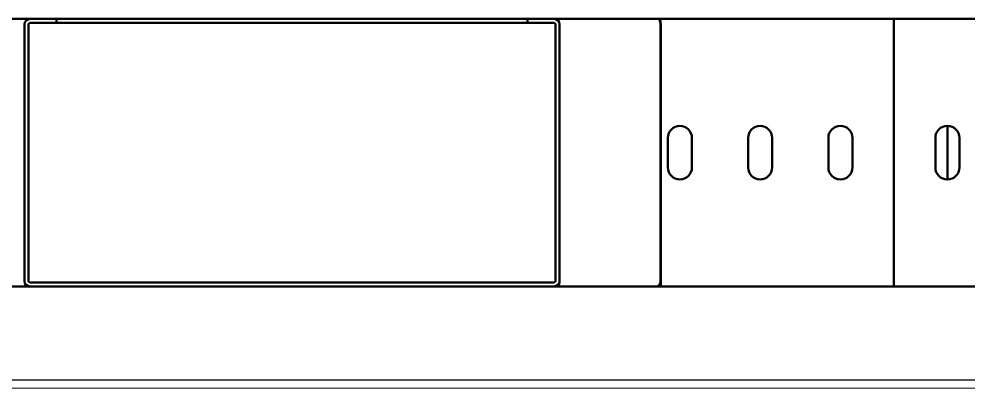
# Model space of a CAD drawing. Header units: millimetres. Extents: x 845401 to 948039, y 511594 to 550263.
# Drawn here: x 916244.1 to 916598.9, y 544183.8 to 544321.8 of the extents above; entities that cross this region are included whole.
import ezdxf

# ---------------------------------------------------------------- set-up
doc = ezdxf.new("R2010")
doc.units = ezdxf.units.MM
doc.layers.add('A-剖-0.10mm.......SECT-L01', color=255, linetype='Continuous', lineweight=18)
doc.layers.add('可见 (ISO)', color=7, linetype='Continuous', lineweight=50)

# ---------------------------------------------------------------- blocks, each defined once
blk = doc.blocks.new('A$C2A4E01FC')
at = {"color": 251}
blk.add_line((224.5, 161.95), (5614.5, 161.95), dxfattribs=at)
at = {"layer": '可见 (ISO)', "color": 251}
for p, q in [((3852.52, 296.95), (3891.46, 296.95)), ((3889.46, 294.95), (3889.46, 198.95)), ((3889.5, 294.95), (3889.5, 198.95)), ((3891, 198.95), (3891, 294.95)), ((3891.5, 296.95), (3891.46, 296.95)), ((3891.46, 296.95), (3891.46, 296.95)), ((3901.5, 296.95), (3891.5, 296.95)), ((3891.5, 295.45), (3901.5, 295.45)), ((3901.5, 295.45), (3901.5, 296.95)), ((4077.5, 296.95), (3901.5, 296.95)), ((4077.5, 295.45), (3901.5, 295.45)), ((4087.5, 296.95), (4077.5, 296.95)), ((4077.5, 295.45), (4077.5, 296.95)), ((4087.5, 295.45), (4077.5, 295.45)), ((4087.54, 296.95), (4087.5, 296.95)), ((4087.54, 296.95), (4126.48, 296.95)), ((4087.54, 296.95), (4087.54, 296.95)), ((4088, 198.95), (4088, 294.95)), ((4089.5, 198.95), (4089.5, 294.95)), ((4089.54, 198.95), (4089.54, 294.95)), ((4126.57, 296.95), (4126.48, 296.95)), ((4126.57, 296.95), (4214.5, 296.95)), ((4126.57, 296.93), (4126.57, 296.95)), ((4127.23, 294.95), (4127.23, 198.95)), ((4127.32, 198.95), (4127.32, 294.95)), ((4214.5, 296.95), (5614.5, 296.95)), ((4214.5, 296.95), (4214.5, 294.95)), ((4214.5, 294.95), (4214.5, 296.95)), ((4214.5, 198.95), (4214.5, 294.95)), ((4214.5, 294.95), (4214.5, 198.95)), ((4234.5, 236.95), (4234.5, 256.95)), ((4130, 241.45), (4130, 252.45)), ((4139, 252.45), (4139, 241.45)), ((4160, 241.45), (4160, 252.45)), ((4169, 252.45), (4169, 241.45)), ((4190, 241.45), (4190, 252.45)), ((4199, 252.45), (4199, 241.45)), ((4230, 241.45), (4230, 252.45)), ((4239, 252.45), (4239, 241.45)), ((4127.32, 198.95), (4127.32, 196.95)), ((4214.5, 198.95), (4214.5, 196.95)), ((4214.5, 196.95), (4214.5, 198.95)), ((3890.77, 196.95), (3853.08, 196.95)), ((3890.77, 197.09), (3890.77, 196.95)), ((3891.5, 196.95), (3890.77, 196.95)), ((4087.5, 198.45), (3891.5, 198.45)), ((3891.5, 196.95), (4087.5, 196.95)), ((4088.23, 196.95), (4087.5, 196.95)), ((4088.23, 196.95), (4088.23, 197.09)), ((4125.92, 196.95), (4088.23, 196.95)), ((4126.52, 196.95), (4125.92, 196.95)), ((4126.52, 197.18), (4126.52, 196.95)), ((4127.32, 196.95), (4126.52, 196.95)), ((4127.18, 198.45), (4127.32, 198.45)), ((4214.5, 196.95), (4127.32, 196.95)), ((4214.5, 196.95), (5614.5, 196.95))]:
    blk.add_line(p, q, dxfattribs=at)
for centre, radius, start, end in [((3891.46, 294.95), 2, 90, 180), ((3891.5, 294.95), 2, 90, 180), ((3891.5, 294.95), 0.5, 90, 180), ((4087.5, 294.95), 2, 0, 90), ((4087.5, 294.95), 0.5, 0, 90), ((4087.54, 294.95), 2, 0, 90), ((4134.5, 252.45), 4.5, 0, 180), ((4164.5, 252.45), 4.5, 0, 180), ((4194.5, 252.45), 4.5, 0, 180), ((4234.5, 252.45), 4.5, 0, 180), ((4134.5, 241.45), 4.5, 180, 0), ((4164.5, 241.45), 4.5, 180, 0), ((4194.5, 241.45), 4.5, 180, 0), ((4234.5, 241.45), 4.5, 180, 0), ((3891.5, 198.95), 2, 180, 270), ((3891.5, 198.95), 0.5, 180, 270), ((4087.5, 198.95), 2, 270, 0), ((4087.5, 198.95), 0.5, 270, 0)]:
    blk.add_arc(centre, radius, start, end, dxfattribs=at)
for centre, major_axis, ratio, start_param, end_param in [((4126.48, 294.95), (0, 2), 0.37334, 4.712389, 6.283185), ((4126.57, 294.95), (0, -2), 0.37334, 1.570796, 3.141593), ((3890.77, 198.95), (0, -2), 0.655337, 4.712389, 6.283185), ((4088.23, 198.95), (0, -2), 0.655337, 0, 1.570796), ((4125.92, 198.95), (0, -2), 0.655337, 0, 1.570796)]:
    blk.add_ellipse(centre, major_axis=major_axis, ratio=ratio, start_param=start_param, end_param=end_param, dxfattribs=at)
blk.add_open_spline([(4127.22, 295.2), (4127.27, 295.14), (4127.3, 295.07), (4127.32, 295), (4127.32, 294.99), (4127.32, 294.97), (4127.32, 294.95)], degree=3, knots=[2.6194, 2.6194, 2.6194, 2.6194, 3.033499, 3.033499, 3.033499, 3.1415927, 3.1415927, 3.1415927, 3.1415927], dxfattribs=at)

msp = doc.modelspace()

# ---------------------------------------------------------------- linework, layer by layer
at = {"layer": 'A-剖-0.10mm.......SECT-L01', "color": 6}
msp.add_line((894760.27, 544183.82, -0.13), (934283.3, 544183.82, -0.13), dxfattribs=at)

# ---------------------------------------------------------------- block references
msp.add_blockref('A$C2A4E01FC', (912356.69, 544024.87))

doc.saveas('drawing.dxf')
